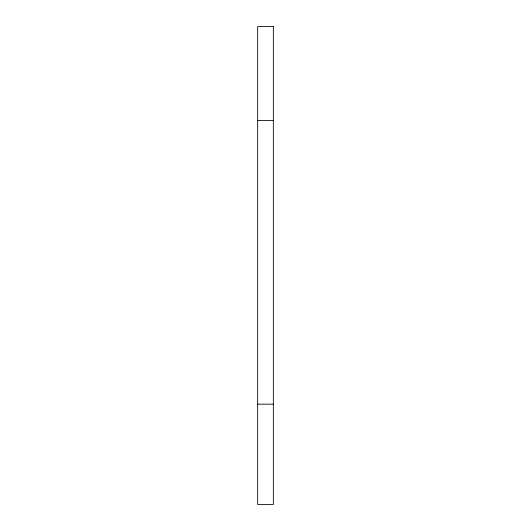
<?xml version="1.0" encoding="UTF-8"?>
<svg xmlns="http://www.w3.org/2000/svg" width="531" height="531" viewBox="0 0 531 531"><rect width="100%" height="100%" fill="white"/><g stroke="black" fill="none" stroke-linecap="round" stroke-linejoin="round"><path stroke-width="0.8" d="M257.668 120.564L273.332 120.564M257.668 404.171L273.332 404.171M273.332 26.55L257.668 26.55L257.668 504.45L273.332 504.45L273.332 26.55"/></g></svg>
